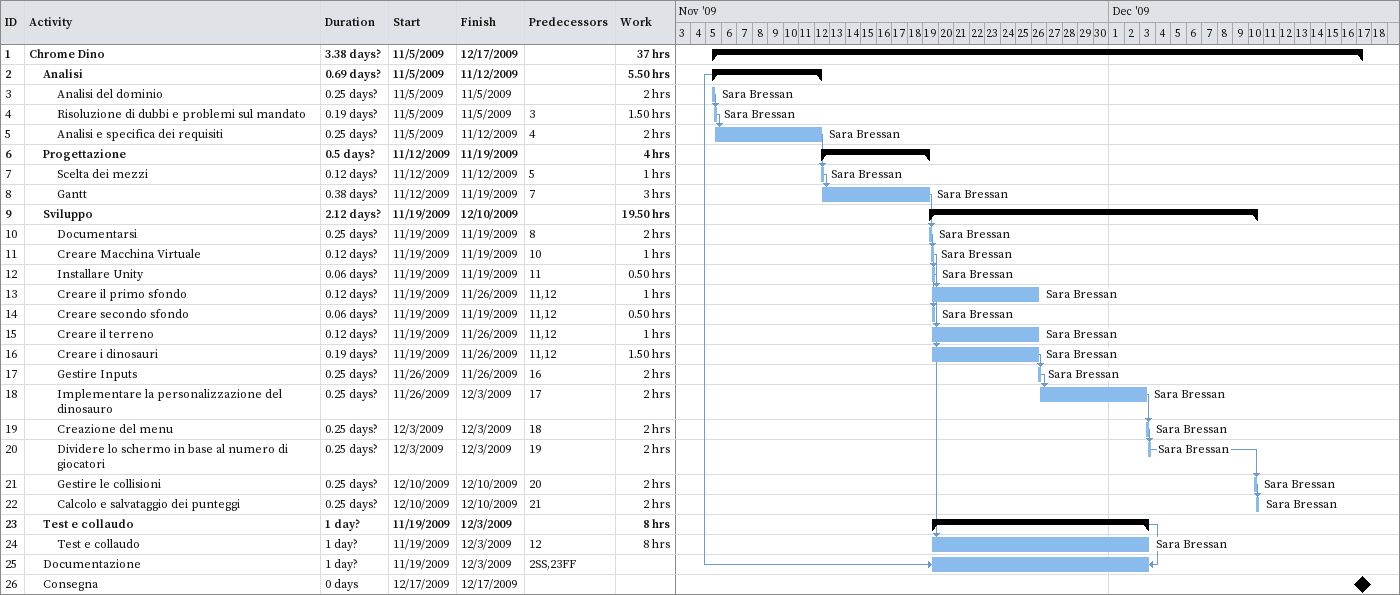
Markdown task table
| ID | Level | Task | Duration | Start | Finish | Predecessors | Resources | Work (h) |
|---|---|---|---|---|---|---|---|---|
| 1 | 1 | **Chrome Dino** | 3.38d? | 2009-11-05 | 2009-12-17 |  |  | 37 |
| 2 | 2 | **Analisi** | 0.69d? | 2009-11-05 | 2009-11-12 |  |  | 5.50 |
| 3 | 3 | Analisi del dominio | 0.25d? | 2009-11-05 | 2009-11-05 |  | Sara Bressan | 2 |
| 4 | 3 | Risoluzione di dubbi e problemi sul mandato | 0.19d? | 2009-11-05 | 2009-11-05 | 3 | Sara Bressan | 1.50 |
| 5 | 3 | Analisi e specifica dei requisiti | 0.25d? | 2009-11-05 | 2009-11-12 | 4 | Sara Bressan | 2 |
| 6 | 2 | **Progettazione** | 0.5d? | 2009-11-12 | 2009-11-19 |  |  | 4 |
| 7 | 3 | Scelta dei mezzi | 0.12d? | 2009-11-12 | 2009-11-12 | 5 | Sara Bressan | 1 |
| 8 | 3 | Gantt | 0.38d? | 2009-11-12 | 2009-11-19 | 7 | Sara Bressan | 3 |
| 9 | 2 | **Sviluppo** | 2.12d? | 2009-11-19 | 2009-12-10 |  |  | 19.50 |
| 10 | 3 | Documentarsi | 0.25d? | 2009-11-19 | 2009-11-19 | 8 | Sara Bressan | 2 |
| 11 | 3 | Creare Macchina Virtuale | 0.12d? | 2009-11-19 | 2009-11-19 | 10 | Sara Bressan | 1 |
| 12 | 3 | Installare Unity | 0.06d? | 2009-11-19 | 2009-11-19 | 11 | Sara Bressan | 0.50 |
| 13 | 3 | Creare il primo sfondo | 0.12d? | 2009-11-19 | 2009-11-26 | 11, 12 | Sara Bressan | 1 |
| 14 | 3 | Creare secondo sfondo | 0.06d? | 2009-11-19 | 2009-11-19 | 11, 12 | Sara Bressan | 0.50 |
| 15 | 3 | Creare il terreno | 0.12d? | 2009-11-19 | 2009-11-26 | 11, 12 | Sara Bressan | 1 |
| 16 | 3 | Creare i dinosauri | 0.19d? | 2009-11-19 | 2009-11-26 | 11, 12 | Sara Bressan | 1.50 |
| 17 | 3 | Gestire Inputs | 0.25d? | 2009-11-26 | 2009-11-26 | 16 | Sara Bressan | 2 |
| 18 | 3 | Implementare la personalizzazione del dinosauro | 0.25d? | 2009-11-26 | 2009-12-03 | 17 | Sara Bressan | 2 |
| 19 | 3 | Creazione del menu | 0.25d? | 2009-12-03 | 2009-12-03 | 18 | Sara Bressan | 2 |
| 20 | 3 | Dividere lo schermo in base al numero di giocatori | 0.25d? | 2009-12-03 | 2009-12-03 | 19 | Sara Bressan | 2 |
| 21 | 3 | Gestire le collisioni | 0.25d? | 2009-12-10 | 2009-12-10 | 20 | Sara Bressan | 2 |
| 22 | 3 | Calcolo e salvataggio dei punteggi | 0.25d? | 2009-12-10 | 2009-12-10 | 21 | Sara Bressan | 2 |
| 23 | 2 | **Test e collaudo** | 1d? | 2009-11-19 | 2009-12-03 |  |  | 8 |
| 24 | 3 | Test e collaudo | 1d? | 2009-11-19 | 2009-12-03 | 12 | Sara Bressan | 8 |
| 25 | 2 | Documentazione | 1d? | 2009-11-19 | 2009-12-03 | 2SS, 23FF |  |  |
| 26 | 2 | Consegna | 0d | 2009-12-17 | 2009-12-17 |  |  |  |
